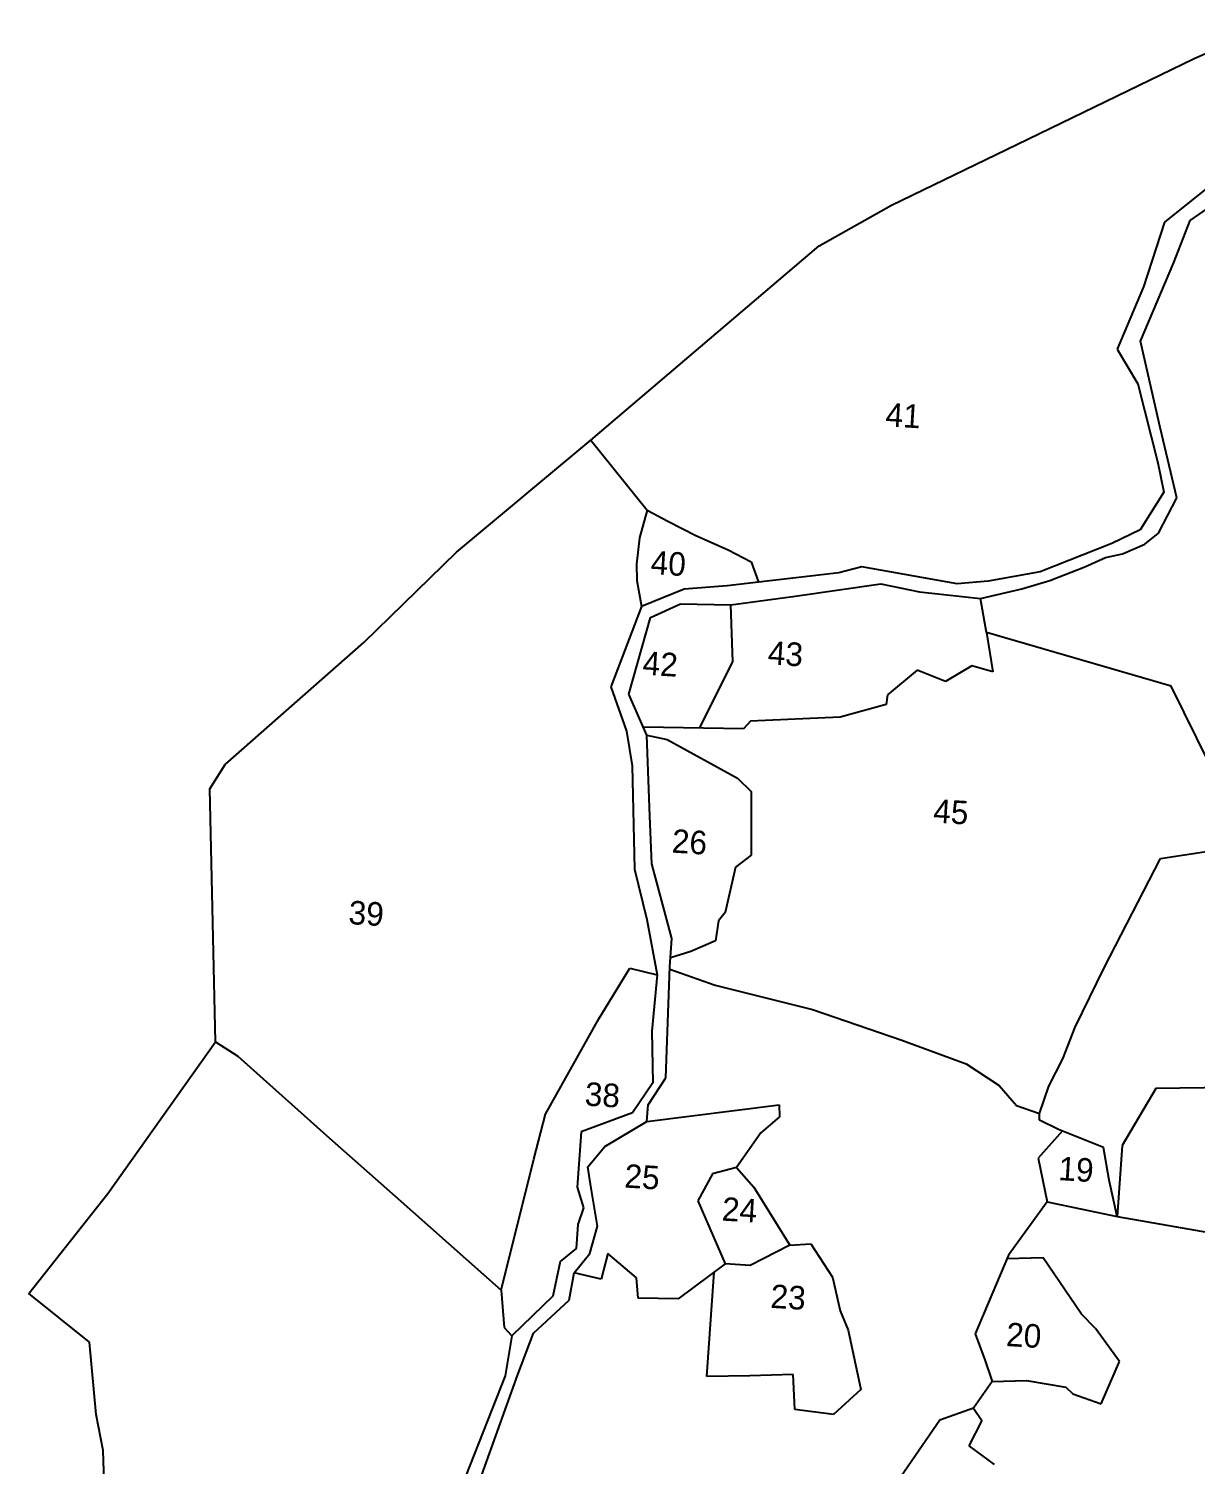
# Model space of a CAD drawing. Header units: metres. Extents: x 338806 to 344625, y 1770002 to 1774709.
# Drawn here: x 339390 to 340343, y 1772975 to 1774148 of the extents above; entities that cross this region are included whole.
import ezdxf

# ---------------------------------------------------------------- set-up
doc = ezdxf.new("R2010")
doc.units = ezdxf.units.M
doc.header["$MEASUREMENT"] = 0
for name, color, linetype in [('POLY_PARCEL', 6, 'Continuous'), ('POLY_WATER', 4, 'Continuous'), ('TEXT_PARCEL', 7, 'Continuous'), ('V_BOUND_LINE', 7, 'Continuous')]:
    doc.layers.add(name, color=color, linetype=linetype)
doc.styles.add('TEXT_MAP', font='', dxfattribs={"height": 1.8})
doc.styles.get('TEXT_MAP').set_extended_font_data('Kruti Dev 050')

msp = doc.modelspace()

# ---------------------------------------------------------------- linework, layer by layer
at = {"layer": 'POLY_PARCEL'}
for p, q in [((339849.1, 1773811.8), (339895.1, 1773754.6)), ((339895.1, 1773754.6), (339888.9, 1773732.1)), ((339895.1, 1773754.6), (339912.1, 1773745.7)), ((339912.1, 1773745.7), (339934.9, 1773734)), ((339888.9, 1773732.1), (339886.4, 1773710.5)), ((339934.9, 1773734), (339961.3, 1773722.2)), ((339961.3, 1773722.2), (339980, 1773712.6)), ((339886.4, 1773710.5), (339886.7, 1773697.3)), ((339980, 1773712.6), (339986, 1773695.9)), ((339886.7, 1773697.3), (339890.6, 1773676.1)), ((340172.4, 1773654.7), (340167.5, 1773682.6)), ((339965, 1773630.8), (339963.4, 1773677.3)), ((340323.1, 1773611), (340172.4, 1773654.7)), ((340172.4, 1773654.7), (340177.5, 1773622.7)), ((339937.8, 1773576.6), (339965, 1773630.8)), ((340115.7, 1773624), (340091.4, 1773603.7)), ((340138.8, 1773614.7), (340115.7, 1773624)), ((340160.2, 1773627.4), (340138.8, 1773614.7)), ((340177.5, 1773622.7), (340160.2, 1773627.4)), ((340354.6, 1773546.9), (340323.1, 1773611)), ((340091.4, 1773603.7), (340090.4, 1773595.9)), ((340052.7, 1773585.5), (339979.6, 1773582.2)), ((340090.4, 1773595.9), (340052.7, 1773585.5)), ((339973.8, 1773575.9), (339892.1, 1773577.5)), ((339979.6, 1773582.2), (339973.8, 1773575.9)), ((339895, 1773570.9), (339911.4, 1773567.3)), ((339911.4, 1773567.3), (339968.9, 1773535.7)), ((339968.9, 1773535.7), (339980, 1773524.7)), ((339980, 1773524.7), (339980.2, 1773472.9)), ((340314.4, 1773470), (340379.4, 1773480)), ((339980.2, 1773472.9), (339967.2, 1773462.9)), ((340268.5, 1773380.6), (340314.4, 1773470)), ((339967.2, 1773462.9), (339959, 1773425.8)), ((339959, 1773425.8), (339953.4, 1773419.2)), ((339953.4, 1773419.2), (339951.1, 1773402.8)), ((339951.1, 1773402.8), (339930.7, 1773394)), ((339930.7, 1773394), (339914.3, 1773388.8)), ((339855.6, 1773338.9), (339881, 1773380.4)), ((339881, 1773380.4), (339903.2, 1773374.9)), ((339913.8, 1773379.5), (339950.7, 1773366.5)), ((340244.6, 1773332.3), (340268.5, 1773380.6)), ((339950.7, 1773366.5), (340030.3, 1773346.7)), ((339812.1, 1773261), (339855.6, 1773338.9)), ((340030.3, 1773346.7), (340103.1, 1773321.6)), ((340234.7, 1773306.3), (340244.6, 1773332.3)), ((339542.7, 1773320.1), (339560.9, 1773308.4)), ((340103.1, 1773321.6), (340155.7, 1773302.2)), ((339560.9, 1773308.4), (339635.8, 1773241.6)), ((340223.3, 1773283.9), (340234.7, 1773306.3)), ((340155.7, 1773302.2), (340182.7, 1773284.5)), ((340182.7, 1773284.5), (340196.9, 1773268.2)), ((340215.5, 1773261.8), (340223.3, 1773283.9)), ((340310.7, 1773282.2), (340283.2, 1773235.5)), ((340415.9, 1773283.6), (340310.7, 1773282.2)), ((339894.9, 1773255.2), (340003.1, 1773268.7)), ((340003.1, 1773268.7), (340003.3, 1773258.9)), ((339802.6, 1773224.3), (339812.1, 1773261)), ((340003.3, 1773258.9), (339987.9, 1773245.9)), ((340196.9, 1773268.2), (340215.5, 1773261.8)), ((340215.7, 1773256.3), (340215.5, 1773261.8)), ((339987.9, 1773245.9), (339968.1, 1773217.6)), ((340234.3, 1773247.4), (340214.4, 1773225.3)), ((340231.1, 1773248.7), (340215.7, 1773256.3)), ((340267.9, 1773233.8), (340231.1, 1773248.7)), ((339635.8, 1773241.6), (339689.3, 1773194)), ((340272.5, 1773207.1), (340267.9, 1773233.8)), ((340283.2, 1773235.5), (340279, 1773177.5)), ((339775.8, 1773117.2), (339802.6, 1773224.3)), ((340214.4, 1773225.3), (340221.8, 1773189.5)), ((339948.4, 1773212.3), (339936.5, 1773190.2)), ((339968.1, 1773217.6), (339948.4, 1773212.3)), ((339968.1, 1773217.6), (339982.3, 1773201.4)), ((339982.3, 1773201.4), (340011.6, 1773154)), ((340279, 1773177.5), (340272.5, 1773207.1)), ((339689.3, 1773194), (339775.8, 1773117.2)), ((339936.5, 1773190.2), (339958.8, 1773138.7)), ((340221.8, 1773189.5), (340190.2, 1773145.8)), ((340221.8, 1773189.5), (340279, 1773177.5)), ((340279, 1773177.5), (340366.3, 1773162.3)), ((340011.6, 1773154), (339979.4, 1773137.6)), ((340011.6, 1773154), (340028.9, 1773155.1)), ((340028.9, 1773155.1), (340046.5, 1773127.9)), ((339863.1, 1773147.4), (339857.5, 1773126.4)), ((339886.5, 1773127.5), (339863.1, 1773147.4)), ((340190.2, 1773145.8), (340163.1, 1773081.5)), ((340218.5, 1773143.6), (340189, 1773142.8)), ((340249.8, 1773097.6), (340218.5, 1773143.6)), ((339857.5, 1773126.4), (339835.6, 1773131.4)), ((339887.7, 1773110.8), (339886.5, 1773127.5)), ((339958.8, 1773138.7), (339920.4, 1773110.3)), ((339943.8, 1773046.8), (339949.8, 1773132)), ((339979.4, 1773137.6), (339958.8, 1773138.7)), ((340046.5, 1773127.9), (340052.8, 1773100.4)), ((339775.8, 1773117.2), (339778.5, 1773086.8)), ((339920.4, 1773110.3), (339887.7, 1773110.8)), ((340052.8, 1773100.4), (340059.4, 1773084.7)), ((340261.4, 1773086), (340249.8, 1773097.6)), ((339778.5, 1773086.8), (339784.7, 1773079.9)), ((340059.4, 1773084.7), (340069.6, 1773036.2)), ((340163.1, 1773081.5), (340170.9, 1773060.5)), ((340281, 1773059), (340261.4, 1773086)), ((340170.9, 1773060.5), (340176.8, 1773042.6)), ((340266, 1773024.3), (340281, 1773059)), ((339979.1, 1773047.2), (339943.8, 1773046.8)), ((340014.3, 1773048.5), (339979.1, 1773047.2)), ((340015.7, 1773019.7), (340014.3, 1773048.5)), ((340069.6, 1773036.2), (340047.3, 1773015.7)), ((340176.8, 1773042.6), (340161.7, 1773021)), ((340176.8, 1773042.6), (340204.9, 1773043.4)), ((340204.9, 1773043.4), (340237.2, 1773038)), ((340237.2, 1773038), (340242.8, 1773032.7)), ((340242.8, 1773032.7), (340266, 1773024.3)), ((340047.3, 1773015.7), (340015.7, 1773019.7)), ((340134.1, 1773011.1), (340085.8, 1772941)), ((340161.7, 1773021), (340134.1, 1773011.1)), ((340168.4, 1773010.7), (340157.9, 1772990.1)), ((340161.7, 1773021), (340168.4, 1773010.7)), ((340157.9, 1772990.1), (340178.6, 1772974.8))]:
    msp.add_line(p, q, dxfattribs=at)
at = {"layer": 'POLY_WATER'}
for p, q in [((340360.2, 1774024), (340317.6, 1773989.9)), ((340338.5, 1773991.5), (340372.1, 1774014.8)), ((340317.6, 1773989.9), (340300.4, 1773937.2)), ((340325.4, 1773957.2), (340338.5, 1773991.5)), ((340298, 1773892.8), (340325.4, 1773957.2)), ((340300.4, 1773937.2), (340279.1, 1773886.2)), ((340314, 1773822.3), (340298, 1773892.8)), ((340279.1, 1773886.2), (340295.9, 1773857.8)), ((340295.9, 1773857.8), (340312.3, 1773793.5)), ((340327.8, 1773764.8), (340314, 1773822.3)), ((340312.3, 1773793.5), (340317, 1773769.5)), ((340317, 1773769.5), (340297.7, 1773738.7)), ((340312.8, 1773735.9), (340327.8, 1773764.8)), ((340297.7, 1773738.7), (340274.6, 1773727.5)), ((340274.6, 1773727.5), (340216.2, 1773704.4)), ((340283.4, 1773718.9), (340301.6, 1773726.8)), ((340301.6, 1773726.8), (340312.8, 1773735.9)), ((340252.5, 1773708.3), (340269.6, 1773715.9)), ((340269.6, 1773715.9), (340283.4, 1773718.9)), ((340051.7, 1773703.5), (339986, 1773695.9)), ((340070.6, 1773708.5), (340051.7, 1773703.5)), ((340148.3, 1773694.6), (340070.6, 1773708.5)), ((340216.2, 1773704.4), (340173.7, 1773696.8)), ((340223.9, 1773697.3), (340252.5, 1773708.3)), ((339960.4, 1773692.9), (339925.5, 1773690.2)), ((339986, 1773695.9), (339960.4, 1773692.9)), ((340016, 1773684.4), (340086.1, 1773694.4)), ((340086.1, 1773694.4), (340117.6, 1773688)), ((340173.7, 1773696.8), (340148.3, 1773694.6)), ((340201.2, 1773690.4), (340223.9, 1773697.3)), ((339925.5, 1773690.2), (339890.6, 1773676.1)), ((339963.4, 1773677.3), (340016, 1773684.4)), ((340117.6, 1773688), (340167.5, 1773682.6)), ((340167.5, 1773682.6), (340201.2, 1773690.4)), ((339890.6, 1773676.1), (339865.4, 1773610.2)), ((339897.9, 1773667), (339922.4, 1773678.1)), ((339922.4, 1773678.1), (339963.4, 1773677.3)), ((339880.1, 1773604.3), (339897.9, 1773667)), ((339865.4, 1773610.2), (339878.3, 1773574.2)), ((339895, 1773570.9), (339880.1, 1773604.3)), ((339878.3, 1773574.2), (339883, 1773545.9)), ((339897.3, 1773504.6), (339895, 1773570.9)), ((339883, 1773545.9), (339884.9, 1773461.4)), ((339899, 1773465.6), (339897.3, 1773504.6)), ((339884.9, 1773461.4), (339895, 1773420.2)), ((339915.3, 1773404.6), (339899, 1773465.6)), ((339895, 1773420.2), (339903.2, 1773374.9)), ((339913.8, 1773381.6), (339915.3, 1773404.6)), ((339903.2, 1773374.9), (339899, 1773328.9)), ((339910.5, 1773290.8), (339913.8, 1773381.6)), ((339899, 1773328.9), (339899.7, 1773286.8)), ((339899.7, 1773286.8), (339883.2, 1773262.3)), ((339895.9, 1773268.7), (339910.5, 1773290.8)), ((339894.9, 1773255.2), (339895.9, 1773268.7)), ((339883.2, 1773262.3), (339841.3, 1773246.6)), ((339841.3, 1773246.6), (339838, 1773201.4)), ((339860.6, 1773234.6), (339894.9, 1773255.2)), ((339846.7, 1773218.1), (339860.6, 1773234.6)), ((339849, 1773204), (339846.7, 1773218.1)), ((339838, 1773201.4), (339843.3, 1773184.7)), ((339854.7, 1773169.7), (339849, 1773204)), ((339843.3, 1773184.7), (339838.6, 1773171)), ((339838.6, 1773171), (339837.3, 1773151.4)), ((339848.3, 1773147.3), (339854.7, 1773169.7)), ((339837.3, 1773151.4), (339824.1, 1773140.6)), ((339824.1, 1773140.6), (339818, 1773112.5)), ((339835.6, 1773131.4), (339848.3, 1773147.3)), ((339831.5, 1773109.2), (339835.6, 1773131.4)), ((339818, 1773112.5), (339784.7, 1773079.9)), ((339802.4, 1773082.3), (339831.5, 1773109.2)), ((339789.5, 1773048.4), (339802.4, 1773082.3)), ((339784.7, 1773079.9), (339779.3, 1773047.4)), ((339779.3, 1773047.4), (339746.7, 1772965)), ((339747.9, 1772932), (339789.5, 1773048.4))]:
    msp.add_line(p, q, dxfattribs=at)
at = {"layer": 'V_BOUND_LINE'}
for p, q in [((340341.9, 1774123.7), (340396.1, 1774148.1)), ((340206, 1774057.9), (340341.9, 1774123.7)), ((340094.7, 1774003.8), (340206, 1774057.9)), ((340035.6, 1773970.8), (340094.7, 1774003.8)), ((339849.1, 1773811.8), (340035.6, 1773970.8)), ((339739.4, 1773720.5), (339849.1, 1773811.8)), ((339663.9, 1773646.5), (339739.4, 1773720.5)), ((339550.4, 1773546.8), (339663.9, 1773646.5)), ((339538, 1773526.9), (339550.4, 1773546.8)), ((339542.7, 1773320.1), (339538, 1773526.9)), ((339454.6, 1773196.2), (339542.7, 1773320.1)), ((339390.1, 1773114.7), (339454.6, 1773196.2)), ((339439.7, 1773074.7), (339390.1, 1773114.7)), ((339445.1, 1773015.7), (339439.7, 1773074.7)), ((339451, 1772986.3), (339445.1, 1773015.7)), ((339452, 1772952.3), (339451, 1772986.3))]:
    msp.add_line(p, q, dxfattribs=at)

# ---------------------------------------------------------------- texts
at = {"layer": 'TEXT_PARCEL', "style": 'TEXT_MAP'}
for s, p in [('41', (340089.4, 1773823.3)), ('40', (339897.6, 1773702.5)), ('43', (339993.3, 1773628.7)), ('42', (339891, 1773620.3)), ('45', (340128.4, 1773499.5)), ('26', (339914.9, 1773474.9)), ('39', (339650.9, 1773416.5)), ('38', (339843.8, 1773268.2)), ('19', (340230.6, 1773207.3)), ('25', (339876.2, 1773201.2)), ('24', (339955.8, 1773174.2)), ('23', (339995.5, 1773102.9)), ('20', (340187.9, 1773071.7))]:
    msp.add_text(s, height=19.24, rotation=356.459, dxfattribs=at).set_placement(p)

doc.saveas('drawing.dxf')
